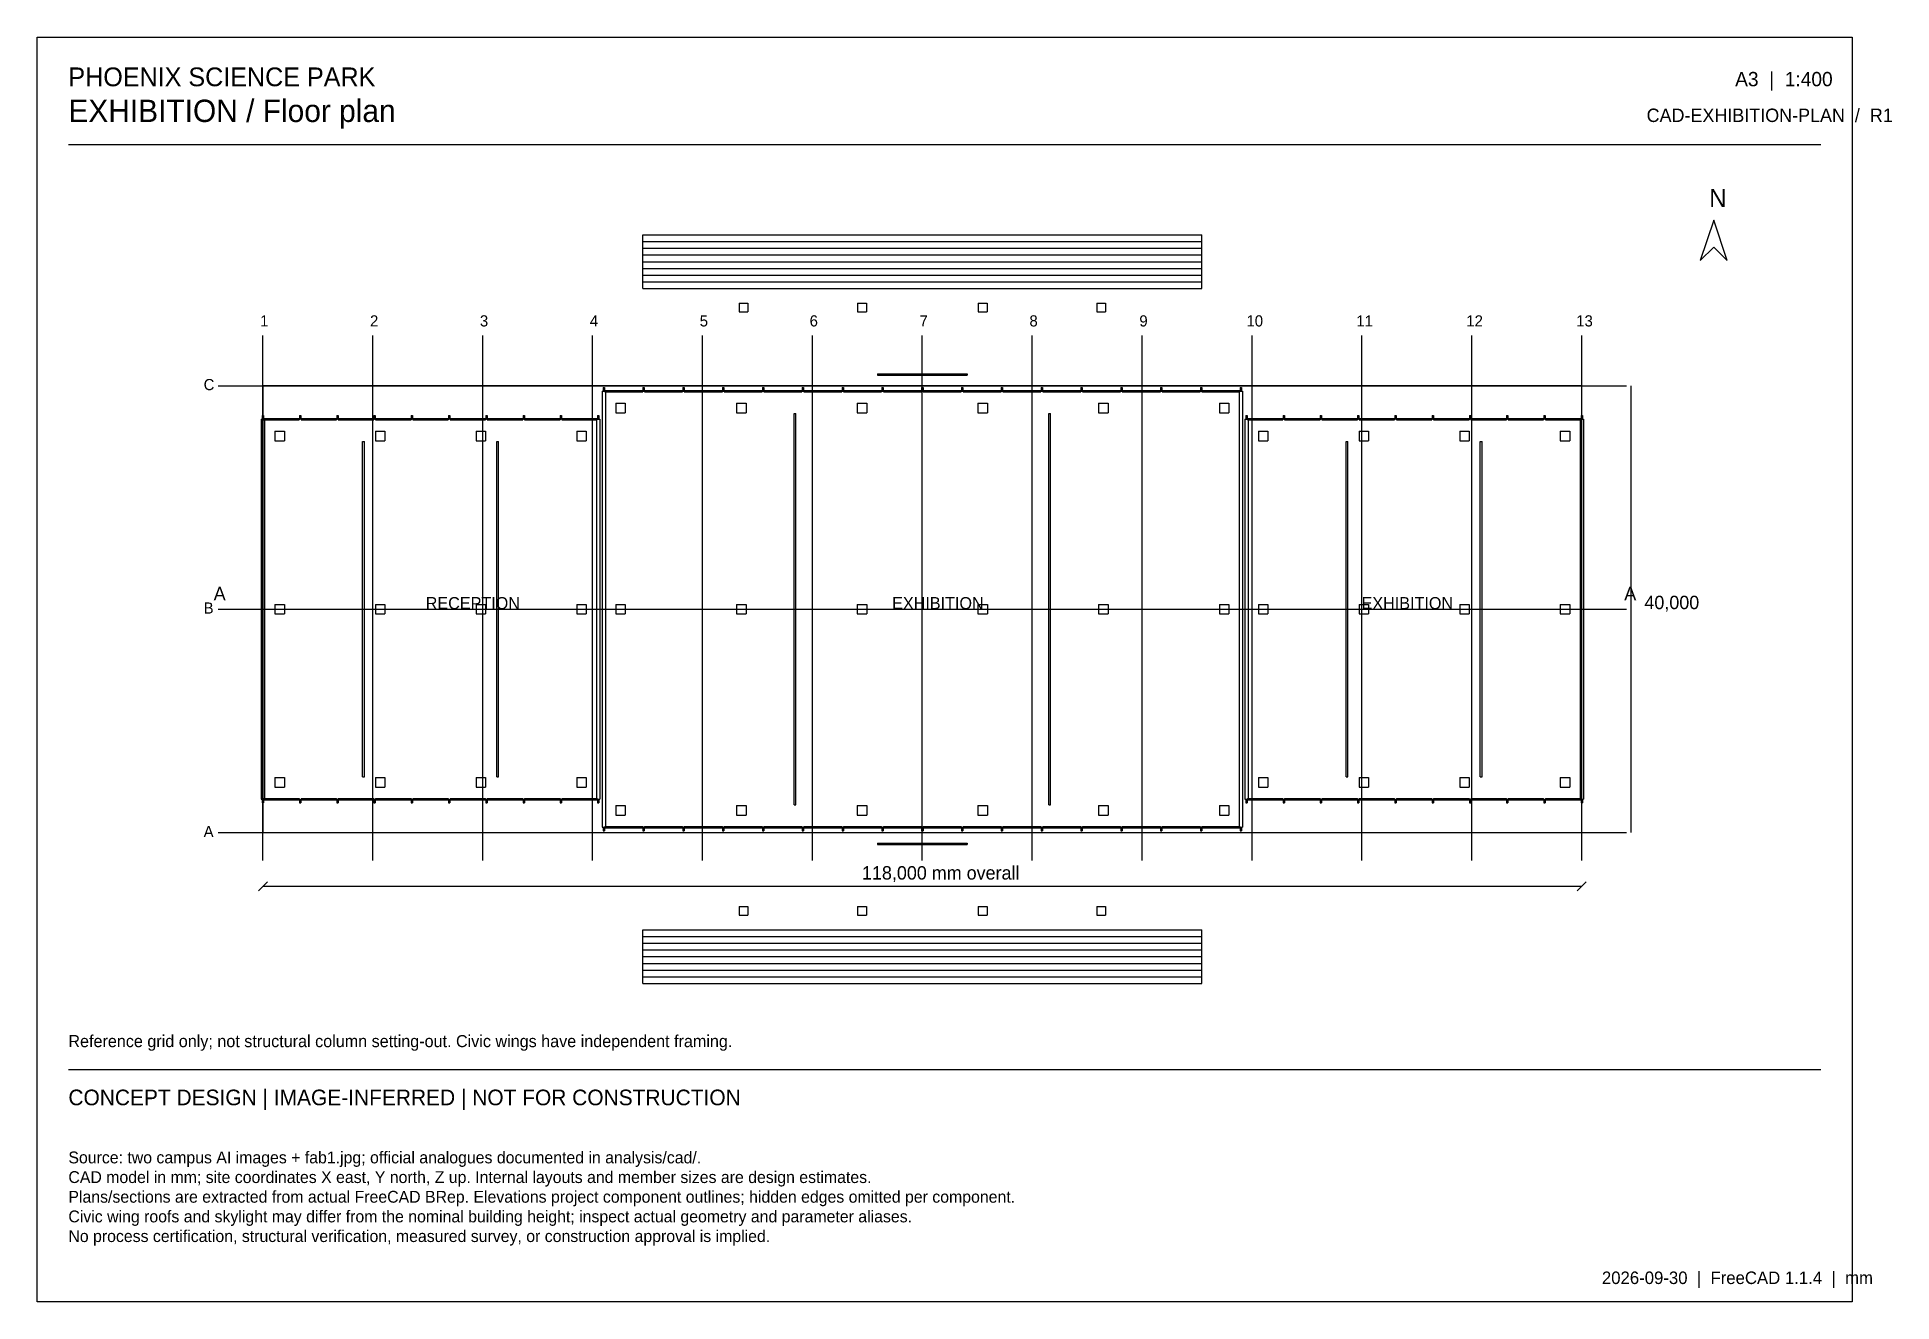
# Model space of a CAD drawing. Header units: millimetres. Extents: x 2800 to 168745, y 2800 to 116000.
import ezdxf

# ---------------------------------------------------------------- set-up
doc = ezdxf.new("R2010")
doc.units = ezdxf.units.MM

msp = doc.modelspace()

# ---------------------------------------------------------------- linework, layer by layer
at = {"layer": 'annotation'}
for p, q in [((152800, 99600), (151600, 96000)), ((154000, 96000), (152800, 99600)), ((151600, 96000), (152800, 97200)), ((152800, 97200), (154000, 96000))]:
    msp.add_line(p, q, dxfattribs=at)
at = {"layer": 'circulation'}
for p, q in [((57000, 97700), (57000, 98300)), ((57000, 98300), (107000, 98300)), ((107000, 97700), (107000, 98300)), ((57000, 97100), (57000, 97700)), ((57000, 97700), (107000, 97700)), ((57000, 96500), (57000, 97100)), ((57000, 97100), (107000, 97100)), ((57000, 95900), (57000, 96500)), ((57000, 96500), (107000, 96500)), ((107000, 97100), (107000, 97700)), ((107000, 96500), (107000, 97100)), ((107000, 95900), (107000, 96500)), ((57000, 95300), (57000, 95900)), ((57000, 95900), (107000, 95900)), ((57000, 94700), (57000, 95300)), ((57000, 95300), (107000, 95300)), ((57000, 94100), (57000, 94700)), ((57000, 94700), (107000, 94700)), ((107000, 95300), (107000, 95900)), ((107000, 94700), (107000, 95300)), ((107000, 94100), (107000, 94700)), ((57000, 93500), (57000, 94100)), ((57000, 94100), (107000, 94100)), ((57000, 93500), (107000, 93500)), ((107000, 93500), (107000, 94100)), ((57000, 35500), (57000, 36100)), ((57000, 36100), (107000, 36100)), ((57000, 35500), (107000, 35500)), ((57000, 34900), (57000, 35500)), ((57000, 34900), (107000, 34900)), ((57000, 34300), (57000, 34900)), ((107000, 35500), (107000, 36100)), ((107000, 34900), (107000, 35500)), ((107000, 34300), (107000, 34900)), ((57000, 34300), (107000, 34300)), ((57000, 33700), (57000, 34300)), ((57000, 33700), (107000, 33700)), ((57000, 33100), (57000, 33700)), ((107000, 33700), (107000, 34300)), ((107000, 33100), (107000, 33700)), ((57000, 33100), (107000, 33100)), ((57000, 32500), (57000, 33100)), ((57000, 32500), (107000, 32500)), ((57000, 31900), (57000, 32500)), ((57000, 31900), (107000, 31900)), ((57000, 31300), (57000, 31900)), ((107000, 32500), (107000, 33100)), ((107000, 31900), (107000, 32500)), ((107000, 31300), (107000, 31900)), ((57000, 31300), (107000, 31300))]:
    msp.add_line(p, q, dxfattribs=at)
at = {"layer": 'cut'}
for p, q in [((65600, 92200), (65600, 91400)), ((65600, 92200), (66400, 92200)), ((65600, 91400), (66400, 91400)), ((66400, 92200), (66400, 91400)), ((76200, 92200), (76200, 91400)), ((76200, 92200), (77000, 92200)), ((76200, 91400), (77000, 91400)), ((77000, 92200), (77000, 91400)), ((87000, 92200), (87000, 91400)), ((87000, 92200), (87800, 92200)), ((87000, 91400), (87800, 91400)), ((87800, 92200), (87800, 91400)), ((97600, 92200), (97600, 91400)), ((97600, 92200), (98400, 92200)), ((97600, 91400), (98400, 91400)), ((98400, 92200), (98400, 91400)), ((53440, 84640), (53440, 84320)), ((53440, 84640), (53560, 84640)), ((53560, 84640), (53560, 84320)), ((57002.5, 84640), (57002.5, 84320)), ((57002.5, 84640), (57122.5, 84640)), ((57122.5, 84640), (57122.5, 84320)), ((60565, 84640), (60565, 84320)), ((60565, 84640), (60685, 84640)), ((60685, 84640), (60685, 84320)), ((64127.5, 84640), (64127.5, 84320)), ((64127.5, 84640), (64247.5, 84640)), ((64247.5, 84640), (64247.5, 84320)), ((67690, 84640), (67690, 84320)), ((67690, 84640), (67810, 84640)), ((67810, 84640), (67810, 84320)), ((71252.5, 84640), (71252.5, 84320)), ((71252.5, 84640), (71372.5, 84640)), ((71372.5, 84640), (71372.5, 84320)), ((74815, 84640), (74815, 84320)), ((74815, 84640), (74935, 84640)), ((74935, 84640), (74935, 84320)), ((78000, 85870), (78000, 85730)), ((78000, 85870), (80000, 85870)), ((78000, 85730), (80000, 85730)), ((78377.5, 84640), (78377.5, 84320)), ((78377.5, 84640), (78497.5, 84640)), ((78497.5, 84640), (78497.5, 84320)), ((80000, 85870), (80000, 85730)), ((80000, 85870), (82000, 85870)), ((80000, 85730), (82000, 85730)), ((81940, 84640), (81940, 84320)), ((81940, 84640), (82060, 84640)), ((82000, 85870), (82000, 85730)), ((82000, 85870), (84000, 85870)), ((82000, 85730), (84000, 85730)), ((82060, 84640), (82060, 84320)), ((84000, 85870), (84000, 85730)), ((84000, 85870), (86000, 85870)), ((84000, 85730), (86000, 85730)), ((85502.5, 84640), (85502.5, 84320)), ((85502.5, 84640), (85622.5, 84640)), ((85622.5, 84640), (85622.5, 84320)), ((86000, 85870), (86000, 85730)), ((89065, 84640), (89065, 84320)), ((89065, 84640), (89185, 84640)), ((89185, 84640), (89185, 84320)), ((92627.5, 84640), (92627.5, 84320)), ((92627.5, 84640), (92747.5, 84640)), ((92747.5, 84640), (92747.5, 84320)), ((96190, 84640), (96190, 84320)), ((96190, 84640), (96310, 84640)), ((96310, 84640), (96310, 84320)), ((99752.5, 84640), (99752.5, 84320)), ((99752.5, 84640), (99872.5, 84640)), ((99872.5, 84640), (99872.5, 84320)), ((103315, 84640), (103315, 84320)), ((103315, 84640), (103435, 84640)), ((103435, 84640), (103435, 84320)), ((106877.5, 84640), (106877.5, 84320)), ((106877.5, 84640), (106997.5, 84640)), ((106997.5, 84640), (106997.5, 84320)), ((110440, 84640), (110440, 84320)), ((110440, 84640), (110560, 84640)), ((110560, 84640), (110560, 84320)), ((53350, 84300), (53350, 45300)), ((53350, 84300), (53650, 84300)), ((53440, 84320), (53560, 84320)), ((53580, 84360), (53580, 84240)), ((53580, 84360), (56982.5, 84360)), ((53580, 84240), (56982.5, 84240)), ((53650, 84300), (53650, 45300)), ((54575, 83225), (54575, 82375)), ((54575, 83225), (55425, 83225)), ((55425, 83225), (55425, 82375)), ((56982.5, 84360), (56982.5, 84240)), ((57002.5, 84320), (57122.5, 84320)), ((57142.5, 84360), (57142.5, 84240)), ((57142.5, 84360), (60545, 84360)), ((57142.5, 84240), (60545, 84240)), ((60545, 84360), (60545, 84240)), ((60565, 84320), (60685, 84320)), ((60705, 84360), (60705, 84240)), ((60705, 84360), (64107.5, 84360)), ((60705, 84240), (64107.5, 84240)), ((64107.5, 84360), (64107.5, 84240)), ((64127.5, 84320), (64247.5, 84320)), ((64267.5, 84360), (64267.5, 84240)), ((64267.5, 84360), (67670, 84360)), ((64267.5, 84240), (67670, 84240)), ((65375, 83225), (65375, 82375)), ((65375, 83225), (66225, 83225)), ((66225, 83225), (66225, 82375)), ((67670, 84360), (67670, 84240)), ((67690, 84320), (67810, 84320)), ((67830, 84360), (67830, 84240)), ((67830, 84360), (71232.5, 84360)), ((67830, 84240), (71232.5, 84240)), ((71232.5, 84360), (71232.5, 84240)), ((71252.5, 84320), (71372.5, 84320)), ((71392.5, 84360), (71392.5, 84240)), ((71392.5, 84360), (74795, 84360)), ((71392.5, 84240), (74795, 84240)), ((74795, 84360), (74795, 84240)), ((74815, 84320), (74935, 84320)), ((74955, 84360), (74955, 84240)), ((74955, 84360), (78357.5, 84360)), ((74955, 84240), (78357.5, 84240)), ((76175, 83225), (76175, 82375)), ((76175, 83225), (77025, 83225)), ((77025, 83225), (77025, 82375)), ((78357.5, 84360), (78357.5, 84240)), ((78377.5, 84320), (78497.5, 84320)), ((78517.5, 84360), (78517.5, 84240)), ((78517.5, 84360), (81920, 84360)), ((78517.5, 84240), (81920, 84240)), ((81920, 84360), (81920, 84240)), ((81940, 84320), (82060, 84320)), ((82080, 84360), (82080, 84240)), ((82080, 84360), (85482.5, 84360)), ((82080, 84240), (85482.5, 84240)), ((85482.5, 84360), (85482.5, 84240)), ((85502.5, 84320), (85622.5, 84320)), ((85642.5, 84360), (85642.5, 84240)), ((85642.5, 84360), (89045, 84360)), ((85642.5, 84240), (89045, 84240)), ((86975, 83225), (86975, 82375)), ((86975, 83225), (87825, 83225)), ((87825, 83225), (87825, 82375)), ((89045, 84360), (89045, 84240)), ((89065, 84320), (89185, 84320)), ((89205, 84360), (89205, 84240)), ((89205, 84360), (92607.5, 84360)), ((89205, 84240), (92607.5, 84240)), ((92607.5, 84360), (92607.5, 84240)), ((92627.5, 84320), (92747.5, 84320)), ((92767.5, 84360), (92767.5, 84240)), ((92767.5, 84360), (96170, 84360)), ((92767.5, 84240), (96170, 84240)), ((96170, 84360), (96170, 84240)), ((96190, 84320), (96310, 84320)), ((96330, 84360), (96330, 84240)), ((96330, 84360), (99732.5, 84360)), ((96330, 84240), (99732.5, 84240)), ((97775, 83225), (97775, 82375)), ((97775, 83225), (98625, 83225)), ((98625, 83225), (98625, 82375)), ((99732.5, 84360), (99732.5, 84240)), ((99752.5, 84320), (99872.5, 84320)), ((99892.5, 84360), (99892.5, 84240)), ((99892.5, 84360), (103295, 84360)), ((99892.5, 84240), (103295, 84240)), ((103295, 84360), (103295, 84240)), ((103315, 84320), (103435, 84320)), ((103455, 84360), (103455, 84240)), ((103455, 84360), (106857.5, 84360)), ((103455, 84240), (106857.5, 84240)), ((106857.5, 84360), (106857.5, 84240)), ((106877.5, 84320), (106997.5, 84320)), ((107017.5, 84360), (107017.5, 84240)), ((107017.5, 84360), (110420, 84360)), ((107017.5, 84240), (110420, 84240)), ((108575, 83225), (108575, 82375)), ((108575, 83225), (109425, 83225)), ((109425, 83225), (109425, 82375)), ((110350, 84300), (110350, 45300)), ((110350, 84300), (110650, 84300)), ((110420, 84360), (110420, 84240)), ((110440, 84320), (110560, 84320)), ((110650, 84300), (110650, 45300)), ((22850, 81800), (22850, 47800)), ((22850, 81800), (23150, 81800)), ((22940, 82140), (22940, 81820)), ((22940, 82140), (23060, 82140)), ((22940, 81820), (23060, 81820)), ((23060, 82140), (23060, 81820)), ((23080, 81860), (23080, 81740)), ((23080, 81860), (26253.33, 81860)), ((23080, 81740), (26253.33, 81740)), ((23150, 81800), (23150, 47800)), ((26253.33, 81860), (26253.33, 81740)), ((26273.33, 82140), (26273.33, 81820)), ((26273.33, 82140), (26393.33, 82140)), ((26273.33, 81820), (26393.33, 81820)), ((26393.33, 82140), (26393.33, 81820)), ((26413.33, 81860), (26413.33, 81740)), ((26413.33, 81860), (29586.67, 81860)), ((26413.33, 81740), (29586.67, 81740)), ((29586.67, 81860), (29586.67, 81740)), ((29606.67, 82140), (29606.67, 81820)), ((29606.67, 82140), (29726.67, 82140)), ((29606.67, 81820), (29726.67, 81820)), ((29726.67, 82140), (29726.67, 81820)), ((29746.67, 81860), (29746.67, 81740)), ((29746.67, 81860), (32920, 81860)), ((29746.67, 81740), (32920, 81740)), ((32920, 81860), (32920, 81740)), ((32940, 82140), (32940, 81820)), ((32940, 82140), (33060, 82140)), ((32940, 81820), (33060, 81820)), ((33060, 82140), (33060, 81820)), ((33080, 81860), (33080, 81740)), ((33080, 81860), (36253.33, 81860)), ((33080, 81740), (36253.33, 81740)), ((36253.33, 81860), (36253.33, 81740)), ((36273.33, 82140), (36273.33, 81820)), ((36273.33, 82140), (36393.33, 82140)), ((36273.33, 81820), (36393.33, 81820)), ((36393.33, 82140), (36393.33, 81820)), ((36413.33, 81860), (36413.33, 81740)), ((36413.33, 81860), (39586.67, 81860)), ((36413.33, 81740), (39586.67, 81740)), ((39586.67, 81860), (39586.67, 81740)), ((39606.67, 82140), (39606.67, 81820)), ((39606.67, 82140), (39726.67, 82140)), ((39606.67, 81820), (39726.67, 81820)), ((39726.67, 82140), (39726.67, 81820)), ((39746.67, 81860), (39746.67, 81740)), ((39746.67, 81860), (42920, 81860)), ((39746.67, 81740), (42920, 81740)), ((42920, 81860), (42920, 81740)), ((42940, 82140), (42940, 81820)), ((42940, 82140), (43060, 82140)), ((42940, 81820), (43060, 81820)), ((43060, 82140), (43060, 81820)), ((43080, 81860), (43080, 81740)), ((43080, 81860), (46253.33, 81860)), ((43080, 81740), (46253.33, 81740)), ((46253.33, 81860), (46253.33, 81740)), ((46273.33, 82140), (46273.33, 81820)), ((46273.33, 82140), (46393.33, 82140)), ((46273.33, 81820), (46393.33, 81820)), ((46393.33, 82140), (46393.33, 81820)), ((46413.33, 81860), (46413.33, 81740)), ((46413.33, 81860), (49586.67, 81860)), ((46413.33, 81740), (49586.67, 81740)), ((49586.67, 81860), (49586.67, 81740)), ((49606.67, 82140), (49606.67, 81820)), ((49606.67, 82140), (49726.67, 82140)), ((49606.67, 81820), (49726.67, 81820)), ((49726.67, 82140), (49726.67, 81820)), ((49746.67, 81860), (49746.67, 81740)), ((49746.67, 81860), (52920, 81860)), ((49746.67, 81740), (52920, 81740)), ((52850, 81800), (52850, 47800)), ((52850, 81800), (53150, 81800)), ((52920, 81860), (52920, 81740)), ((52940, 82140), (52940, 81820)), ((52940, 82140), (53060, 82140)), ((52940, 81820), (53060, 81820)), ((53060, 82140), (53060, 81820)), ((53150, 81800), (53150, 47800)), ((54575, 82375), (55425, 82375)), ((65375, 82375), (66225, 82375)), ((76175, 82375), (77025, 82375)), ((86975, 82375), (87825, 82375)), ((97775, 82375), (98625, 82375)), ((108575, 82375), (109425, 82375)), ((110850, 81800), (110850, 47800)), ((110850, 81800), (111150, 81800)), ((110940, 82140), (110940, 81820)), ((110940, 82140), (111060, 82140)), ((110940, 81820), (111060, 81820)), ((111060, 82140), (111060, 81820)), ((111080, 81860), (111080, 81740)), ((111080, 81860), (114253.33, 81860)), ((111080, 81740), (114253.33, 81740)), ((111150, 81800), (111150, 47800)), ((114253.33, 81860), (114253.33, 81740)), ((114273.33, 82140), (114273.33, 81820)), ((114273.33, 82140), (114393.33, 82140)), ((114273.33, 81820), (114393.33, 81820)), ((114393.33, 82140), (114393.33, 81820)), ((114413.33, 81860), (114413.33, 81740)), ((114413.33, 81860), (117586.67, 81860)), ((114413.33, 81740), (117586.67, 81740)), ((117586.67, 81860), (117586.67, 81740)), ((117606.67, 82140), (117606.67, 81820)), ((117606.67, 82140), (117726.67, 82140)), ((117606.67, 81820), (117726.67, 81820)), ((117726.67, 82140), (117726.67, 81820)), ((117746.67, 81860), (117746.67, 81740)), ((117746.67, 81860), (120920, 81860)), ((117746.67, 81740), (120920, 81740)), ((120920, 81860), (120920, 81740)), ((120940, 82140), (120940, 81820)), ((120940, 82140), (121060, 82140)), ((120940, 81820), (121060, 81820)), ((121060, 82140), (121060, 81820)), ((121080, 81860), (121080, 81740)), ((121080, 81860), (124253.33, 81860)), ((121080, 81740), (124253.33, 81740)), ((124253.33, 81860), (124253.33, 81740)), ((124273.33, 82140), (124273.33, 81820)), ((124273.33, 82140), (124393.33, 82140)), ((124273.33, 81820), (124393.33, 81820)), ((124393.33, 82140), (124393.33, 81820)), ((124413.33, 81860), (124413.33, 81740)), ((124413.33, 81860), (127586.67, 81860)), ((124413.33, 81740), (127586.67, 81740)), ((127586.67, 81860), (127586.67, 81740)), ((127606.67, 82140), (127606.67, 81820)), ((127606.67, 82140), (127726.67, 82140)), ((127606.67, 81820), (127726.67, 81820)), ((127726.67, 82140), (127726.67, 81820)), ((127746.67, 81860), (127746.67, 81740)), ((127746.67, 81860), (130920, 81860)), ((127746.67, 81740), (130920, 81740)), ((130920, 81860), (130920, 81740)), ((130940, 82140), (130940, 81820)), ((130940, 82140), (131060, 82140)), ((130940, 81820), (131060, 81820)), ((131060, 82140), (131060, 81820)), ((131080, 81860), (131080, 81740)), ((131080, 81860), (134253.33, 81860)), ((131080, 81740), (134253.33, 81740)), ((134253.33, 81860), (134253.33, 81740)), ((134273.33, 82140), (134273.33, 81820)), ((134273.33, 82140), (134393.33, 82140)), ((134273.33, 81820), (134393.33, 81820)), ((134393.33, 82140), (134393.33, 81820)), ((134413.33, 81860), (134413.33, 81740)), ((134413.33, 81860), (137586.67, 81860)), ((134413.33, 81740), (137586.67, 81740)), ((137586.67, 81860), (137586.67, 81740)), ((137606.67, 82140), (137606.67, 81820)), ((137606.67, 82140), (137726.67, 82140)), ((137606.67, 81820), (137726.67, 81820)), ((137726.67, 82140), (137726.67, 81820)), ((137746.67, 81860), (137746.67, 81740)), ((137746.67, 81860), (140920, 81860)), ((137746.67, 81740), (140920, 81740)), ((140850, 81800), (140850, 47800)), ((140850, 81800), (141150, 81800)), ((140920, 81860), (140920, 81740)), ((140940, 82140), (140940, 81820)), ((140940, 82140), (141060, 82140)), ((140940, 81820), (141060, 81820)), ((141060, 82140), (141060, 81820)), ((141150, 81800), (141150, 47800)), ((24075, 80725), (24075, 79875)), ((24075, 80725), (24925, 80725)), ((24075, 79875), (24925, 79875)), ((24925, 80725), (24925, 79875)), ((33075, 80725), (33075, 79875)), ((33075, 80725), (33925, 80725)), ((33075, 79875), (33925, 79875)), ((33925, 80725), (33925, 79875)), ((42075, 80725), (42075, 79875)), ((42075, 80725), (42925, 80725)), ((42075, 79875), (42925, 79875)), ((42925, 80725), (42925, 79875)), ((51075, 80725), (51075, 79875)), ((51075, 80725), (51925, 80725)), ((51075, 79875), (51925, 79875)), ((51925, 80725), (51925, 79875)), ((112075, 80725), (112075, 79875)), ((112075, 80725), (112925, 80725)), ((112075, 79875), (112925, 79875)), ((112925, 80725), (112925, 79875)), ((121075, 80725), (121075, 79875)), ((121075, 80725), (121925, 80725)), ((121075, 79875), (121925, 79875)), ((121925, 80725), (121925, 79875)), ((130075, 80725), (130075, 79875)), ((130075, 80725), (130925, 80725)), ((130075, 79875), (130925, 79875)), ((130925, 80725), (130925, 79875)), ((139075, 80725), (139075, 79875)), ((139075, 80725), (139925, 80725)), ((139075, 79875), (139925, 79875)), ((139925, 80725), (139925, 79875)), ((24075, 65225), (24075, 64375)), ((24075, 65225), (24925, 65225)), ((24925, 65225), (24925, 64375)), ((33075, 65225), (33075, 64375)), ((33075, 65225), (33925, 65225)), ((33925, 65225), (33925, 64375)), ((42075, 65225), (42075, 64375)), ((42075, 65225), (42925, 65225)), ((42925, 65225), (42925, 64375)), ((51075, 65225), (51075, 64375)), ((51075, 65225), (51925, 65225)), ((51925, 65225), (51925, 64375)), ((54575, 65225), (54575, 64375)), ((54575, 65225), (55425, 65225)), ((55425, 65225), (55425, 64375)), ((65375, 65225), (65375, 64375)), ((65375, 65225), (66225, 65225)), ((66225, 65225), (66225, 64375)), ((76175, 65225), (76175, 64375)), ((76175, 65225), (77025, 65225)), ((77025, 65225), (77025, 64375)), ((86975, 65225), (86975, 64375)), ((86975, 65225), (87825, 65225)), ((87825, 65225), (87825, 64375)), ((97775, 65225), (97775, 64375)), ((97775, 65225), (98625, 65225)), ((98625, 65225), (98625, 64375)), ((108575, 65225), (108575, 64375)), ((108575, 65225), (109425, 65225)), ((109425, 65225), (109425, 64375)), ((112075, 65225), (112075, 64375)), ((112075, 65225), (112925, 65225)), ((112925, 65225), (112925, 64375)), ((121075, 65225), (121075, 64375)), ((121075, 65225), (121925, 65225)), ((121925, 65225), (121925, 64375)), ((130075, 65225), (130075, 64375)), ((130075, 65225), (130925, 65225)), ((130925, 65225), (130925, 64375)), ((139075, 65225), (139075, 64375)), ((139075, 65225), (139925, 65225)), ((139925, 65225), (139925, 64375)), ((24075, 64375), (24925, 64375)), ((33075, 64375), (33925, 64375)), ((42075, 64375), (42925, 64375)), ((51075, 64375), (51925, 64375)), ((54575, 64375), (55425, 64375)), ((65375, 64375), (66225, 64375)), ((76175, 64375), (77025, 64375)), ((86975, 64375), (87825, 64375)), ((97775, 64375), (98625, 64375)), ((108575, 64375), (109425, 64375)), ((112075, 64375), (112925, 64375)), ((121075, 64375), (121925, 64375)), ((130075, 64375), (130925, 64375)), ((139075, 64375), (139925, 64375)), ((24075, 49725), (24075, 48875)), ((24075, 49725), (24925, 49725)), ((24075, 48875), (24925, 48875)), ((24925, 49725), (24925, 48875)), ((33075, 49725), (33075, 48875)), ((33075, 49725), (33925, 49725)), ((33075, 48875), (33925, 48875)), ((33925, 49725), (33925, 48875)), ((42075, 49725), (42075, 48875)), ((42075, 49725), (42925, 49725)), ((42075, 48875), (42925, 48875)), ((42925, 49725), (42925, 48875)), ((51075, 49725), (51075, 48875)), ((51075, 49725), (51925, 49725)), ((51075, 48875), (51925, 48875)), ((51925, 49725), (51925, 48875)), ((112075, 49725), (112075, 48875)), ((112075, 49725), (112925, 49725)), ((112075, 48875), (112925, 48875)), ((112925, 49725), (112925, 48875)), ((121075, 49725), (121075, 48875)), ((121075, 49725), (121925, 49725)), ((121075, 48875), (121925, 48875)), ((121925, 49725), (121925, 48875)), ((130075, 49725), (130075, 48875)), ((130075, 49725), (130925, 49725)), ((130075, 48875), (130925, 48875)), ((130925, 49725), (130925, 48875)), ((139075, 49725), (139075, 48875)), ((139075, 49725), (139925, 49725)), ((139075, 48875), (139925, 48875)), ((139925, 49725), (139925, 48875)), ((22850, 47800), (23150, 47800)), ((22940, 47780), (22940, 47460)), ((22940, 47780), (23060, 47780)), ((22940, 47460), (23060, 47460)), ((23060, 47780), (23060, 47460)), ((23080, 47860), (23080, 47740)), ((23080, 47860), (26253.33, 47860)), ((23080, 47740), (26253.33, 47740)), ((26253.33, 47860), (26253.33, 47740)), ((26273.33, 47780), (26273.33, 47460)), ((26273.33, 47780), (26393.33, 47780)), ((26273.33, 47460), (26393.33, 47460)), ((26393.33, 47780), (26393.33, 47460)), ((26413.33, 47860), (26413.33, 47740)), ((26413.33, 47860), (29586.67, 47860)), ((26413.33, 47740), (29586.67, 47740)), ((29586.67, 47860), (29586.67, 47740)), ((29606.67, 47780), (29606.67, 47460)), ((29606.67, 47780), (29726.67, 47780)), ((29606.67, 47460), (29726.67, 47460)), ((29726.67, 47780), (29726.67, 47460)), ((29746.67, 47860), (29746.67, 47740)), ((29746.67, 47860), (32920, 47860)), ((29746.67, 47740), (32920, 47740)), ((32920, 47860), (32920, 47740)), ((32940, 47780), (32940, 47460)), ((32940, 47780), (33060, 47780)), ((32940, 47460), (33060, 47460)), ((33060, 47780), (33060, 47460)), ((33080, 47860), (33080, 47740)), ((33080, 47860), (36253.33, 47860)), ((33080, 47740), (36253.33, 47740)), ((36253.33, 47860), (36253.33, 47740)), ((36273.33, 47780), (36273.33, 47460)), ((36273.33, 47780), (36393.33, 47780)), ((36273.33, 47460), (36393.33, 47460)), ((36393.33, 47780), (36393.33, 47460)), ((36413.33, 47860), (36413.33, 47740)), ((36413.33, 47860), (39586.67, 47860)), ((36413.33, 47740), (39586.67, 47740)), ((39586.67, 47860), (39586.67, 47740)), ((39606.67, 47780), (39606.67, 47460)), ((39606.67, 47780), (39726.67, 47780)), ((39606.67, 47460), (39726.67, 47460)), ((39726.67, 47780), (39726.67, 47460)), ((39746.67, 47860), (39746.67, 47740)), ((39746.67, 47860), (42920, 47860)), ((39746.67, 47740), (42920, 47740)), ((42920, 47860), (42920, 47740)), ((42940, 47780), (42940, 47460)), ((42940, 47780), (43060, 47780)), ((42940, 47460), (43060, 47460)), ((43060, 47780), (43060, 47460)), ((43080, 47860), (43080, 47740)), ((43080, 47860), (46253.33, 47860)), ((43080, 47740), (46253.33, 47740)), ((46253.33, 47860), (46253.33, 47740)), ((46273.33, 47780), (46273.33, 47460)), ((46273.33, 47780), (46393.33, 47780)), ((46273.33, 47460), (46393.33, 47460)), ((46393.33, 47780), (46393.33, 47460)), ((46413.33, 47860), (46413.33, 47740)), ((46413.33, 47860), (49586.67, 47860)), ((46413.33, 47740), (49586.67, 47740)), ((49586.67, 47860), (49586.67, 47740)), ((49606.67, 47780), (49606.67, 47460)), ((49606.67, 47780), (49726.67, 47780)), ((49606.67, 47460), (49726.67, 47460)), ((49726.67, 47780), (49726.67, 47460)), ((49746.67, 47860), (49746.67, 47740)), ((49746.67, 47860), (52920, 47860)), ((49746.67, 47740), (52920, 47740)), ((52850, 47800), (53150, 47800)), ((52920, 47860), (52920, 47740)), ((52940, 47780), (52940, 47460)), ((52940, 47780), (53060, 47780)), ((52940, 47460), (53060, 47460)), ((53060, 47780), (53060, 47460)), ((54575, 47225), (54575, 46375)), ((54575, 47225), (55425, 47225)), ((55425, 47225), (55425, 46375)), ((65375, 47225), (65375, 46375)), ((65375, 47225), (66225, 47225)), ((66225, 47225), (66225, 46375)), ((76175, 47225), (76175, 46375)), ((76175, 47225), (77025, 47225)), ((77025, 47225), (77025, 46375)), ((86975, 47225), (86975, 46375)), ((86975, 47225), (87825, 47225)), ((87825, 47225), (87825, 46375)), ((97775, 47225), (97775, 46375)), ((97775, 47225), (98625, 47225)), ((98625, 47225), (98625, 46375)), ((108575, 47225), (108575, 46375)), ((108575, 47225), (109425, 47225)), ((109425, 47225), (109425, 46375)), ((110850, 47800), (111150, 47800)), ((110940, 47780), (110940, 47460)), ((110940, 47780), (111060, 47780)), ((110940, 47460), (111060, 47460)), ((111060, 47780), (111060, 47460)), ((111080, 47860), (111080, 47740)), ((111080, 47860), (114253.33, 47860)), ((111080, 47740), (114253.33, 47740)), ((114253.33, 47860), (114253.33, 47740)), ((114273.33, 47780), (114273.33, 47460)), ((114273.33, 47780), (114393.33, 47780)), ((114273.33, 47460), (114393.33, 47460)), ((114393.33, 47780), (114393.33, 47460)), ((114413.33, 47860), (114413.33, 47740)), ((114413.33, 47860), (117586.67, 47860)), ((114413.33, 47740), (117586.67, 47740)), ((117586.67, 47860), (117586.67, 47740)), ((117606.67, 47780), (117606.67, 47460)), ((117606.67, 47780), (117726.67, 47780)), ((117606.67, 47460), (117726.67, 47460)), ((117726.67, 47780), (117726.67, 47460)), ((117746.67, 47860), (117746.67, 47740)), ((117746.67, 47860), (120920, 47860)), ((117746.67, 47740), (120920, 47740)), ((120920, 47860), (120920, 47740)), ((120940, 47780), (120940, 47460)), ((120940, 47780), (121060, 47780)), ((120940, 47460), (121060, 47460)), ((121060, 47780), (121060, 47460)), ((121080, 47860), (121080, 47740)), ((121080, 47860), (124253.33, 47860)), ((121080, 47740), (124253.33, 47740)), ((124253.33, 47860), (124253.33, 47740)), ((124273.33, 47780), (124273.33, 47460)), ((124273.33, 47780), (124393.33, 47780)), ((124273.33, 47460), (124393.33, 47460)), ((124393.33, 47780), (124393.33, 47460)), ((124413.33, 47860), (124413.33, 47740)), ((124413.33, 47860), (127586.67, 47860)), ((124413.33, 47740), (127586.67, 47740)), ((127586.67, 47860), (127586.67, 47740)), ((127606.67, 47780), (127606.67, 47460)), ((127606.67, 47780), (127726.67, 47780)), ((127606.67, 47460), (127726.67, 47460)), ((127726.67, 47780), (127726.67, 47460)), ((127746.67, 47860), (127746.67, 47740)), ((127746.67, 47860), (130920, 47860)), ((127746.67, 47740), (130920, 47740)), ((130920, 47860), (130920, 47740)), ((130940, 47780), (130940, 47460)), ((130940, 47780), (131060, 47780)), ((130940, 47460), (131060, 47460)), ((131060, 47780), (131060, 47460)), ((131080, 47860), (131080, 47740)), ((131080, 47860), (134253.33, 47860)), ((131080, 47740), (134253.33, 47740)), ((134253.33, 47860), (134253.33, 47740)), ((134273.33, 47780), (134273.33, 47460)), ((134273.33, 47780), (134393.33, 47780)), ((134273.33, 47460), (134393.33, 47460)), ((134393.33, 47780), (134393.33, 47460)), ((134413.33, 47860), (134413.33, 47740)), ((134413.33, 47860), (137586.67, 47860)), ((134413.33, 47740), (137586.67, 47740)), ((137586.67, 47860), (137586.67, 47740)), ((137606.67, 47780), (137606.67, 47460)), ((137606.67, 47780), (137726.67, 47780)), ((137606.67, 47460), (137726.67, 47460)), ((137726.67, 47780), (137726.67, 47460)), ((137746.67, 47860), (137746.67, 47740)), ((137746.67, 47860), (140920, 47860)), ((137746.67, 47740), (140920, 47740)), ((140850, 47800), (141150, 47800)), ((140920, 47860), (140920, 47740)), ((140940, 47780), (140940, 47460)), ((140940, 47780), (141060, 47780)), ((140940, 47460), (141060, 47460)), ((141060, 47780), (141060, 47460)), ((53350, 45300), (53650, 45300)), ((53440, 45280), (53440, 44960)), ((53440, 45280), (53560, 45280)), ((53440, 44960), (53560, 44960)), ((53560, 45280), (53560, 44960)), ((53580, 45360), (53580, 45240)), ((53580, 45360), (56982.5, 45360)), ((53580, 45240), (56982.5, 45240)), ((54575, 46375), (55425, 46375)), ((56982.5, 45360), (56982.5, 45240)), ((57002.5, 45280), (57002.5, 44960)), ((57002.5, 45280), (57122.5, 45280)), ((57002.5, 44960), (57122.5, 44960)), ((57122.5, 45280), (57122.5, 44960)), ((57142.5, 45360), (57142.5, 45240)), ((57142.5, 45360), (60545, 45360)), ((57142.5, 45240), (60545, 45240)), ((60545, 45360), (60545, 45240)), ((60565, 45280), (60565, 44960)), ((60565, 45280), (60685, 45280)), ((60565, 44960), (60685, 44960)), ((60685, 45280), (60685, 44960)), ((60705, 45360), (60705, 45240)), ((60705, 45360), (64107.5, 45360)), ((60705, 45240), (64107.5, 45240)), ((64107.5, 45360), (64107.5, 45240)), ((64127.5, 45280), (64127.5, 44960)), ((64127.5, 45280), (64247.5, 45280)), ((64127.5, 44960), (64247.5, 44960)), ((64247.5, 45280), (64247.5, 44960)), ((64267.5, 45360), (64267.5, 45240)), ((64267.5, 45360), (67670, 45360)), ((64267.5, 45240), (67670, 45240)), ((65375, 46375), (66225, 46375)), ((67670, 45360), (67670, 45240)), ((67690, 45280), (67690, 44960)), ((67690, 45280), (67810, 45280)), ((67690, 44960), (67810, 44960)), ((67810, 45280), (67810, 44960)), ((67830, 45360), (67830, 45240)), ((67830, 45360), (71232.5, 45360)), ((67830, 45240), (71232.5, 45240)), ((71232.5, 45360), (71232.5, 45240)), ((71252.5, 45280), (71252.5, 44960)), ((71252.5, 45280), (71372.5, 45280)), ((71252.5, 44960), (71372.5, 44960)), ((71372.5, 45280), (71372.5, 44960)), ((71392.5, 45360), (71392.5, 45240)), ((71392.5, 45360), (74795, 45360)), ((71392.5, 45240), (74795, 45240)), ((74795, 45360), (74795, 45240)), ((74815, 45280), (74815, 44960)), ((74815, 45280), (74935, 45280)), ((74815, 44960), (74935, 44960)), ((74935, 45280), (74935, 44960)), ((74955, 45360), (74955, 45240)), ((74955, 45360), (78357.5, 45360)), ((74955, 45240), (78357.5, 45240)), ((76175, 46375), (77025, 46375)), ((78357.5, 45360), (78357.5, 45240)), ((78377.5, 45280), (78377.5, 44960)), ((78377.5, 45280), (78497.5, 45280)), ((78377.5, 44960), (78497.5, 44960)), ((78497.5, 45280), (78497.5, 44960)), ((78517.5, 45360), (78517.5, 45240)), ((78517.5, 45360), (81920, 45360)), ((78517.5, 45240), (81920, 45240)), ((81920, 45360), (81920, 45240)), ((81940, 45280), (81940, 44960)), ((81940, 45280), (82060, 45280)), ((81940, 44960), (82060, 44960)), ((82060, 45280), (82060, 44960)), ((82080, 45360), (82080, 45240)), ((82080, 45360), (85482.5, 45360)), ((82080, 45240), (85482.5, 45240)), ((85482.5, 45360), (85482.5, 45240)), ((85502.5, 45280), (85502.5, 44960)), ((85502.5, 45280), (85622.5, 45280)), ((85502.5, 44960), (85622.5, 44960)), ((85622.5, 45280), (85622.5, 44960)), ((85642.5, 45360), (85642.5, 45240)), ((85642.5, 45360), (89045, 45360)), ((85642.5, 45240), (89045, 45240)), ((86975, 46375), (87825, 46375)), ((89045, 45360), (89045, 45240)), ((89065, 45280), (89065, 44960)), ((89065, 45280), (89185, 45280)), ((89065, 44960), (89185, 44960)), ((89185, 45280), (89185, 44960)), ((89205, 45360), (89205, 45240)), ((89205, 45360), (92607.5, 45360)), ((89205, 45240), (92607.5, 45240)), ((92607.5, 45360), (92607.5, 45240)), ((92627.5, 45280), (92627.5, 44960)), ((92627.5, 45280), (92747.5, 45280)), ((92627.5, 44960), (92747.5, 44960)), ((92747.5, 45280), (92747.5, 44960)), ((92767.5, 45360), (92767.5, 45240)), ((92767.5, 45360), (96170, 45360)), ((92767.5, 45240), (96170, 45240)), ((96170, 45360), (96170, 45240)), ((96190, 45280), (96190, 44960)), ((96190, 45280), (96310, 45280)), ((96190, 44960), (96310, 44960)), ((96310, 45280), (96310, 44960)), ((96330, 45360), (96330, 45240)), ((96330, 45360), (99732.5, 45360)), ((96330, 45240), (99732.5, 45240)), ((97775, 46375), (98625, 46375)), ((99732.5, 45360), (99732.5, 45240)), ((99752.5, 45280), (99752.5, 44960)), ((99752.5, 45280), (99872.5, 45280)), ((99752.5, 44960), (99872.5, 44960)), ((99872.5, 45280), (99872.5, 44960)), ((99892.5, 45360), (99892.5, 45240)), ((99892.5, 45360), (103295, 45360)), ((99892.5, 45240), (103295, 45240)), ((103295, 45360), (103295, 45240)), ((103315, 45280), (103315, 44960)), ((103315, 45280), (103435, 45280)), ((103315, 44960), (103435, 44960)), ((103435, 45280), (103435, 44960)), ((103455, 45360), (103455, 45240)), ((103455, 45360), (106857.5, 45360)), ((103455, 45240), (106857.5, 45240)), ((106857.5, 45360), (106857.5, 45240)), ((106877.5, 45280), (106877.5, 44960)), ((106877.5, 45280), (106997.5, 45280)), ((106877.5, 44960), (106997.5, 44960)), ((106997.5, 45280), (106997.5, 44960)), ((107017.5, 45360), (107017.5, 45240)), ((107017.5, 45360), (110420, 45360)), ((107017.5, 45240), (110420, 45240)), ((108575, 46375), (109425, 46375)), ((110350, 45300), (110650, 45300)), ((110420, 45360), (110420, 45240)), ((110440, 45280), (110440, 44960)), ((110440, 45280), (110560, 45280)), ((110440, 44960), (110560, 44960)), ((110560, 45280), (110560, 44960)), ((78000, 43870), (78000, 43730)), ((78000, 43870), (80000, 43870)), ((78000, 43730), (80000, 43730)), ((80000, 43870), (80000, 43730)), ((80000, 43870), (82000, 43870)), ((80000, 43730), (82000, 43730)), ((82000, 43870), (82000, 43730)), ((82000, 43870), (84000, 43870)), ((82000, 43730), (84000, 43730)), ((84000, 43870), (84000, 43730)), ((84000, 43870), (86000, 43870)), ((84000, 43730), (86000, 43730)), ((86000, 43870), (86000, 43730)), ((65600, 38200), (65600, 37400)), ((65600, 38200), (66400, 38200)), ((66400, 38200), (66400, 37400)), ((76200, 38200), (76200, 37400)), ((76200, 38200), (77000, 38200)), ((77000, 38200), (77000, 37400)), ((87000, 38200), (87000, 37400)), ((87000, 38200), (87800, 38200)), ((87800, 38200), (87800, 37400)), ((97600, 38200), (97600, 37400)), ((97600, 38200), (98400, 38200)), ((98400, 38200), (98400, 37400)), ((65600, 37400), (66400, 37400)), ((76200, 37400), (77000, 37400)), ((87000, 37400), (87800, 37400)), ((97600, 37400), (98400, 37400))]:
    msp.add_line(p, q, dxfattribs=at)
at = {"layer": 'datum'}
for p, q in [((141000, 84800), (23000, 84800)), ((23000, 84800), (23000, 44800)), ((141000, 44800), (141000, 84800)), ((23000, 44800), (141000, 44800))]:
    msp.add_line(p, q, dxfattribs=at)
at = {"layer": 'dimension'}
for p, q in [((145400, 84800), (145400, 44800)), ((22600, 39600), (23400, 40400)), ((23000, 40000), (141000, 40000)), ((140600, 39600), (141400, 40400))]:
    msp.add_line(p, q, dxfattribs=at)
at = {"layer": 'frame'}
for p, q in [((2800, 116000), (165200, 116000)), ((2800, 2800), (2800, 116000)), ((165200, 116000), (165200, 2800)), ((5600, 106400), (162400, 106400)), ((5600, 23600), (162400, 23600)), ((165200, 2800), (2800, 2800))]:
    msp.add_line(p, q, dxfattribs=at)
at = {"layer": 'grid'}
for p, q in [((23000, 42300), (23000, 89300)), ((32833.33, 42300), (32833.33, 89300)), ((42666.67, 42300), (42666.67, 89300)), ((52500, 42300), (52500, 89300)), ((62333.33, 42300), (62333.33, 89300)), ((72166.67, 42300), (72166.67, 89300)), ((82000, 42300), (82000, 89300)), ((91833.33, 42300), (91833.33, 89300)), ((101666.67, 42300), (101666.67, 89300)), ((111500, 42300), (111500, 89300)), ((121333.33, 42300), (121333.33, 89300)), ((131166.67, 42300), (131166.67, 89300)), ((141000, 42300), (141000, 89300)), ((19000, 84800), (145000, 84800)), ((19000, 64800), (145000, 64800)), ((19000, 44800), (145000, 44800))]:
    msp.add_line(p, q, dxfattribs=at)
at = {"layer": 'interiors'}
for p, q in [((70520, 47300), (70520, 82300)), ((70520, 82300), (70680, 82300)), ((70680, 47300), (70680, 82300)), ((93320, 47300), (93320, 82300)), ((93320, 82300), (93480, 82300)), ((93480, 47300), (93480, 82300)), ((31920, 49800), (31920, 79800)), ((31920, 79800), (32080, 79800)), ((32080, 49800), (32080, 79800)), ((43920, 49800), (43920, 79800)), ((43920, 79800), (44080, 79800)), ((44080, 49800), (44080, 79800)), ((119920, 49800), (119920, 79800)), ((119920, 79800), (120080, 79800)), ((120080, 49800), (120080, 79800)), ((131920, 49800), (131920, 79800)), ((131920, 79800), (132080, 79800)), ((132080, 49800), (132080, 79800)), ((31920, 49800), (32080, 49800)), ((43920, 49800), (44080, 49800)), ((119920, 49800), (120080, 49800)), ((131920, 49800), (132080, 49800)), ((70520, 47300), (70680, 47300)), ((93320, 47300), (93480, 47300))]:
    msp.add_line(p, q, dxfattribs=at)
at = {"layer": 'section-line'}
msp.add_line((20000, 64800), (144000, 64800), dxfattribs=at)

# ---------------------------------------------------------------- texts
at = {"layer": 'annotation'}
for s, height, p in [('PHOENIX SCIENCE PARK', 1680, (5600, 111600)), ('A3  |  1:400', 1280, (154720, 111600)), ('EXHIBITION / Floor plan', 2000, (5600, 108400)), ('CAD-EXHIBITION-PLAN  /  R1', 1200, (146800, 108400)), ('N', 1600, (152400, 100800)), ('1', 1000, (22750, 90100)), ('2', 1000, (32583.33, 90100)), ('3', 1000, (42416.67, 90100)), ('4', 1000, (52250, 90100)), ('5', 1000, (62083.33, 90100)), ('6', 1000, (71916.67, 90100)), ('7', 1000, (81750, 90100)), ('8', 1000, (91583.33, 90100)), ('9', 1000, (101416.67, 90100)), ('10', 1000, (111000, 90100)), ('11', 1000, (120833.33, 90100)), ('12', 1000, (130666.67, 90100)), ('13', 1000, (140500, 90100)), ('C', 1000, (17700, 84400)), ('A', 1200, (18600, 65600)), ('A', 1200, (144800, 65600)), ('B', 1000, (17700, 64400)), ('RECEPTION', 1080, (37570, 64800)), ('EXHIBITION', 1080, (79300, 64800)), ('EXHIBITION', 1080, (121300, 64800)), ('40,000', 1200, (146600, 64800)), ('A', 1000, (17700, 44400)), ('118,000 mm overall', 1200, (76600, 40600)), ('Reference grid only; not structural column setting-out. Civic wings have independent framing.', 1080, (5600, 25600)), ('CONCEPT DESIGN | IMAGE-INFERRED | NOT FOR CONSTRUCTION', 1400, (5600, 20400)), ('Source: two campus AI images + fab1.jpg; official analogues documented in analysis/cad/.', 1060, (5600, 15200)), ('CAD model in mm; site coordinates X east, Y north, Z up. Internal layouts and member sizes are design estimates.', 1060, (5600, 13440)), ('Plans/sections are extracted from actual FreeCAD BRep. Elevations project component outlines; hidden edges omitted per component.', 1060, (5600, 11680)), ('Civic wing roofs and skylight may differ from the nominal building height; inspect actual geometry and parameter aliases.', 1060, (5600, 9920)), ('No process certification, structural verification, measured survey, or construction approval is implied.', 1060, (5600, 8160)), ('2026-09-30  |  FreeCAD 1.1.4  |  mm', 1120, (142800, 4400))]:
    msp.add_text(s, height=height, dxfattribs=at).set_placement(p)

doc.saveas('drawing.dxf')
